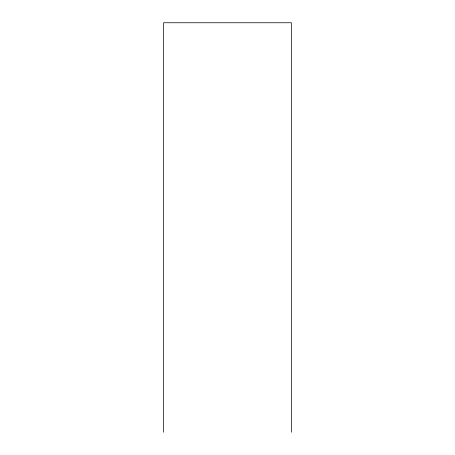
<?xml version="1.0" encoding="UTF-8"?>
<svg xmlns="http://www.w3.org/2000/svg" width="455" height="455" viewBox="0 0 455 455"><rect width="100%" height="100%" fill="white"/><g stroke="black" fill="none" stroke-linecap="round" stroke-linejoin="round"><path stroke-width="0.68" d="M291.439 432.25L291.439 22.75L163.561 22.75L163.561 432.25"/></g></svg>
